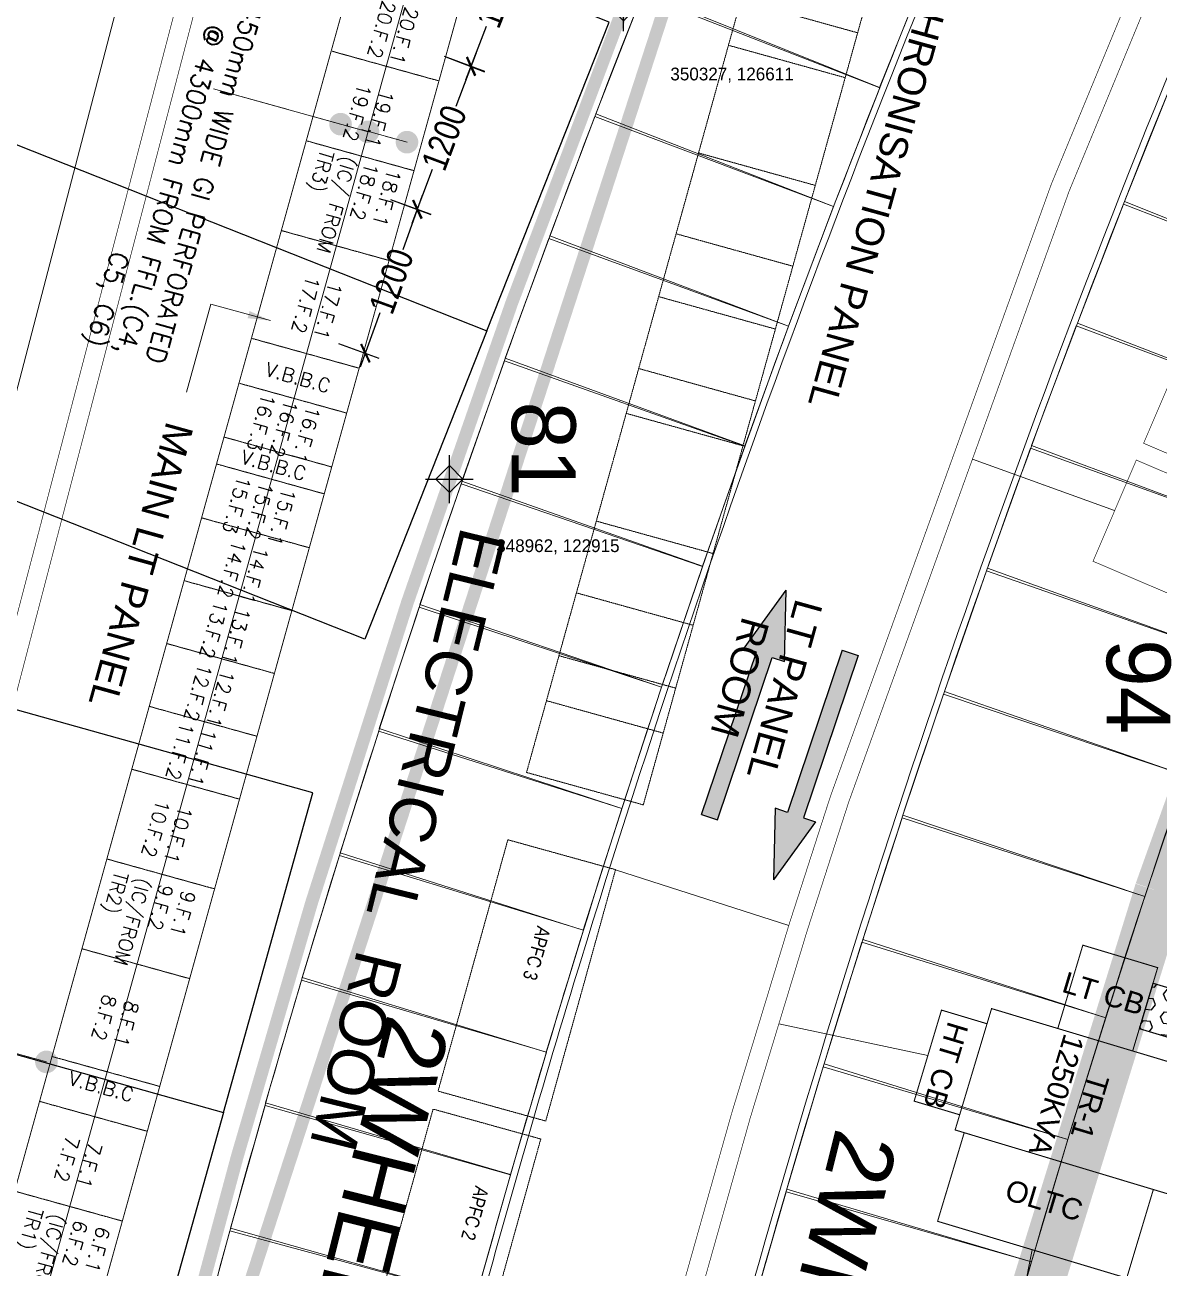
# Model space of a CAD drawing. Header units: inches. Extents: x 257070 to 799932, y -17980 to 269260.
# Drawn here: x 345635 to 354525, y 116731 to 126474 of the extents above; entities that cross this region are included whole.
import ezdxf

# ---------------------------------------------------------------- set-up
doc = ezdxf.new("R2010")
doc.units = ezdxf.units.IN
doc.header["$MEASUREMENT"] = 0
doc.header["$PDMODE"] = 99
doc.header["$PDSIZE"] = 100
doc.linetypes.add('Basement 1floor plan$0$CENTERX2', pattern=[4, 2.5, -0.5, 0.5, -0.5])
doc.linetypes.add('HIDDEN', pattern=[0.375, 0.25, -0.125])
for name, color, linetype, lineweight in [('0-AES-F-SPRINKLER PIPE', 10, 'Continuous', 15), ('0-AES-P-INFRA', 7, 'Continuous', 13), ('0_AES_TEXT', 7, 'Continuous', 9), ('M--TILING-2', 252, 'Continuous', 18), ('Q--PARKING', 253, 'Continuous', 13), ('VL-EL-ES1 CABLETRAY', 4, 'Continuous', 0), ('VL-EL-TRAY(TR-2)', 4, 'Continuous', 0), ('VL-MEP-EQPT', 6, 'Continuous', 0)]:
    doc.layers.add(name, color=color, linetype=linetype, lineweight=lineweight)
for name, color, linetype in [('0-MULLION HIDDEN', 7, 'Continuous'), ('2 wheeler barrier', 170, 'Continuous'), ('DSP_MISCELANEOUS', 252, 'Continuous'), ('DSP_PARKING', 8, 'Continuous'), ('DSP_SLAB CO-ORDINATES', 160, 'Continuous'), ('RETAIL', 40, 'Continuous'), ('VL-E-EQP TEXT', 2, 'Continuous'), ('VL-EL-TRAY (TR-3)', 4, 'Continuous'), ('VL-EL-TRAY(DG)', 11, 'Continuous'), ('VL-EL-TRAY(TR-1)', 4, 'Continuous')]:
    doc.layers.add(name, color=color, linetype=linetype)
doc.layers.add('CORE -E', color=7, linetype='Continuous', true_color=0x642d8b)
doc.styles.add('ARIAL', font='arial.ttf')
doc.styles.add('ROMAND', font='arial.ttf')
doc.styles.add('RomanS', font='romans.shx')
doc.styles.get("Standard").update_dxf_attribs({"font": 'arial.ttf'})
doc.styles.add('TEXT style 175', font='GOTHIC.TTF')
doc.styles.add('TEXT style 75', font='ARIALN.TTF')
doc.styles.add('VL-ROMANS', font='romans.shx', dxfattribs={"width": 0.8})
doc.dimstyles.new('75', dxfattribs={"dimscale": 1.5, "dimtxt": 200, "dimasz": 113, "dimexe": 113, "dimexo": 0, "dimgap": 25, "dimtad": 0, "dimdec": 0, "dimrnd": 5, "dimzin": 0, "dimdsep": 46, "dimtxsty": 'TEXT style 75', "dimblk": 'ARCHTICK', "dimcen": 0.09, "dimdle": 113, "dimclrd": 8, "dimclre": 8, "dimclrt": 256, "dimadec": 0, "dimazin": 0, "dimtfac": 1, "dimtdec": 0, "dimtofl": 0, "dimtmove": 1, "dimatfit": 3, "dimldrblk": 'OPEN90', "dimfxl": 0, "dimtolj": 1, "dimtzin": 0, "dimarcsym": 0})
doc.dimstyles.new('AES DIM', dxfattribs={"dimtxt": 0.2, "dimasz": 0.15, "dimexe": 0, "dimexo": 0, "dimgap": 0.02, "dimtad": 1, "dimzin": 0, "dimdsep": 46, "dimtxsty": 'RomanS', "dimcen": 0, "dimclrd": 7, "dimclre": 7, "dimclrt": 7, "dimadec": 0, "dimazin": 0, "dimtfac": 1, "dimtix": 1, "dimtofl": 0, "dimtmove": 1, "dimatfit": 3, "dimfxl": 1, "dimtolj": 1, "dimtzin": 0, "dimlwd": -1, "dimlwe": -1, "dimarcsym": 0})
doc.dimstyles.new('dim-100', dxfattribs={"dimtxt": 350, "dimasz": 200, "dimexe": 50, "dimexo": 0, "dimgap": 25, "dimtad": 1, "dimtoh": 1, "dimdec": 0, "dimzin": 0, "dimdsep": 46, "dimtxsty": 'VL-ROMANS', "dimcen": 0.09, "dimclrd": 20, "dimclre": 20, "dimclrt": 2, "dimadec": 0, "dimazin": 0, "dimtfac": 1, "dimtdec": 0, "dimtofl": 0, "dimtmove": 0, "dimatfit": 3, "dimfxl": 1, "dimtolj": 1, "dimtzin": 0, "dimarcsym": 0})
doc.dimstyles.new('EDC-DIM-100', dxfattribs={"dimtxt": 100, "dimasz": 100, "dimexe": 1, "dimexo": 0.5, "dimgap": 5, "dimtad": 1, "dimdec": 0, "dimzin": 1, "dimtxsty": 'VL-ROMANS', "dimcen": 1, "dimclrd": 20, "dimclre": 20, "dimclrt": 2, "dimazin": 0, "dimtfac": 1, "dimtdec": 0, "dimtmove": 0, "dimatfit": 3, "dimfxl": 1, "dimarcsym": 0})

# ---------------------------------------------------------------- blocks, each defined once
blk = doc.blocks.new('*U177')
at = {"layer": 'DSP_SLAB CO-ORDINATES', "color": 206}
for p, q in [((0, -188), (0, 188)), ((-188, 0), (188, 0))]:
    blk.add_line(p, q, dxfattribs=at)
at = {"layer": 'DSP_SLAB CO-ORDINATES', "color": 206, "ltscale": 3.5}
blk.add_lwpolyline([(-105.5, 0.1), (0, 105.6), (105.5, 0.1), (0, -105.3), (-105.5, 0.1)], dxfattribs=at)
at = {"layer": 'DEFPOINTS', "style": 'TEXT style 175'}
blk.add_attdef('CORDINATE', (367.3, -572.5), '', height=100, dxfattribs=at)
at = {"layer": 'DSP_SLAB CO-ORDINATES', "color": 214, "style": 'TEXT style 175'}
blk.add_attdef('NO.', (489.7, 607.7), '', height=500, rotation=270, dxfattribs=at)
blk = doc.blocks.new('*U178')
at = {"layer": 'DSP_SLAB CO-ORDINATES', "color": 206}
for p, q in [((0, -188), (0, 188)), ((-188, 0), (188, 0))]:
    blk.add_line(p, q, dxfattribs=at)
at = {"layer": 'DSP_SLAB CO-ORDINATES', "color": 206, "ltscale": 3.5}
blk.add_lwpolyline([(-105.5, 0.1), (0, 105.6), (105.5, 0.1), (0, -105.3), (-105.5, 0.1)], dxfattribs=at)
at = {"layer": 'DEFPOINTS', "style": 'TEXT style 175'}
blk.add_attdef('CORDINATE', (367.3, -572.5), '', height=100, dxfattribs=at)
at = {"layer": 'DSP_SLAB CO-ORDINATES', "color": 214, "style": 'TEXT style 175'}
blk.add_attdef('NO.', (592.9, 715), '', height=500, rotation=270, dxfattribs=at)
blk = doc.blocks.new('*U190')
at = {"layer": 'DSP_SLAB CO-ORDINATES', "color": 206}
for p, q in [((0, -188), (0, 188)), ((-188, 0), (188, 0))]:
    blk.add_line(p, q, dxfattribs=at)
at = {"layer": 'DSP_SLAB CO-ORDINATES', "color": 206, "ltscale": 3.5}
blk.add_lwpolyline([(-105.5, 0.1), (0, 105.6), (105.5, 0.1), (0, -105.3), (-105.5, 0.1)], dxfattribs=at)
at = {"layer": 'DEFPOINTS', "style": 'TEXT style 175'}
blk.add_attdef('CORDINATE', (367.3, -572.5), '', height=100, dxfattribs=at)
at = {"layer": 'DSP_SLAB CO-ORDINATES', "color": 214, "style": 'TEXT style 175'}
blk.add_attdef('NO.', (-815.6, 798.5), '', height=500, rotation=270, dxfattribs=at)
blk = doc.blocks.new('_ArchTick')
at = {"color": 0, "linetype": 'ByBlock', "const_width": 0.15}
blk.add_lwpolyline([(-0.5, -0.5), (0.5, 0.5)], dxfattribs=at)
blk = doc.blocks.new('*D524')
at = {"layer": '0-MULLION HIDDEN', "color": 8, "lineweight": -2, "ltscale": 1000, "transparency": 16777216}
for p, q in [((349357.3, 127347.4), (349672.6, 127224.5)), ((349608.3, 127370.8), (349444.5, 126950.6)), ((349090.4, 126042.2), (349254.3, 126462.5)), ((348921.5, 126229.4), (349236.7, 126106.5))]:
    blk.add_line(p, q, dxfattribs=at)
at = {"layer": 'DEFPOINTS', "color": 0, "ltscale": 1000, "transparency": 16777216}
for p in [(349357.3, 127347.4), (348921.5, 126229.4), (349131.5, 126147.5)]:
    blk.add_point(p, dxfattribs=at)
at = {"layer": '0-MULLION HIDDEN', "color": 8, "lineweight": -2, "ltscale": 1000, "transparency": 16777216, "xscale": 113, "yscale": 113, "zscale": 113}
for p, rotation in [((349567.3, 127265.6), 68.70376238343059), ((349131.5, 126147.5), 248.7037623834306)]:
    blk.add_blockref('_ArchTick', p, dxfattribs=dict(at, rotation=rotation))
at = {"layer": '0-MULLION HIDDEN', "ltscale": 1000, "transparency": 16777216, "insert": (349349.4, 126706.5), "char_height": 200, "attachment_point": 5, "rotation": 68.70376, "style": 'TEXT style 75'}
blk.add_mtext('\\A1;1200', dxfattribs=at)
blk = doc.blocks.new('_Open90')
at = {"color": 0, "linetype": 'ByBlock', "lineweight": -2}
for p, q in [((0, 0), (-1, 0)), ((-0.5, 0.5), (0, 0)), ((0, 0), (-0.5, -0.5))]:
    blk.add_line(p, q, dxfattribs=at)
blk = doc.blocks.new('*D525')
at = {"layer": '0-MULLION HIDDEN', "color": 8, "lineweight": -2, "ltscale": 1000, "transparency": 16777216}
for p, q in [((348499.7, 125105.9), (348818, 124990.9)), ((348750.1, 125135.6), (348596.8, 124711.3)), ((348265.6, 123794.4), (348418.9, 124218.7)), ((348092, 123977.3), (348410.3, 123862.3))]:
    blk.add_line(p, q, dxfattribs=at)
at = {"layer": 'DEFPOINTS', "color": 0, "ltscale": 1000, "transparency": 16777216}
for p in [(348499.7, 125105.9), (348092, 123977.3), (348304, 123900.7)]:
    blk.add_point(p, dxfattribs=at)
at = {"layer": '0-MULLION HIDDEN', "color": 8, "lineweight": -2, "ltscale": 1000, "transparency": 16777216, "xscale": 113, "yscale": 113, "zscale": 113}
for p, rotation in [((348711.7, 125029.3), 70.13959289085324), ((348304, 123900.7), 250.1395928908533)]:
    blk.add_blockref('_ArchTick', p, dxfattribs=dict(at, rotation=rotation))
at = {"layer": '0-MULLION HIDDEN', "ltscale": 1000, "transparency": 16777216, "insert": (348507.9, 124465), "char_height": 200, "attachment_point": 5, "rotation": 70.13959, "style": 'TEXT style 75'}
blk.add_mtext('\\A1;1200', dxfattribs=at)
blk = doc.blocks.new('*D527')
at = {"layer": '0-MULLION HIDDEN', "color": 8, "lineweight": -2, "ltscale": 1000, "transparency": 16777216}
for p, q in [((348921.5, 126229.4), (349238.3, 126110.4)), ((349172.2, 126255.9), (349013.7, 125833.6)), ((348671, 124920.9), (348829.5, 125343.2)), ((348499.7, 125106), (348816.5, 124987))]:
    blk.add_line(p, q, dxfattribs=at)
at = {"layer": 'DEFPOINTS', "color": 0, "ltscale": 1000, "transparency": 16777216}
for p in [(348921.5, 126229.4), (348499.7, 125106), (348710.7, 125026.7)]:
    blk.add_point(p, dxfattribs=at)
at = {"layer": '0-MULLION HIDDEN', "color": 8, "lineweight": -2, "ltscale": 1000, "transparency": 16777216, "xscale": 113, "yscale": 113, "zscale": 113}
for p, rotation in [((349132.5, 126150.1), 69.42166695759175), ((348710.7, 125026.7), 249.4216669575917)]:
    blk.add_blockref('_ArchTick', p, dxfattribs=dict(at, rotation=rotation))
at = {"layer": '0-MULLION HIDDEN', "ltscale": 1000, "transparency": 16777216, "insert": (348921.6, 125588.4), "char_height": 200, "attachment_point": 5, "rotation": 69.42167, "style": 'TEXT style 75'}
blk.add_mtext('\\A1;1200', dxfattribs=at)
blk = doc.blocks.new('basement1_AP$0$AR-DIR-A')
h = blk.add_hatch()
h.set_pattern_fill('ANSI31', color=8)
h.paths.add_polyline_path([(158.1, -457.7), (26.4, -457.7), (26.4, -1800), (-73.9, -1800), (92.3, -2334.7), (258.4, -1800), (158.1, -1800)])
at = {"layer": 'DSP_MISCELANEOUS', "color": 8}
for p, q in [((158.1, -457.7), (26.4, -457.7)), ((26.4, -457.7), (26.4, -1800)), ((158.1, -457.7), (158.1, -1800)), ((26.4, -1800), (-73.9, -1800)), ((-73.9, -1800), (92.3, -2334.7)), ((258.4, -1800), (92.3, -2334.7)), ((158.1, -1800), (258.4, -1800))]:
    blk.add_line(p, q, dxfattribs=at)
blk = doc.blocks.new('MLTP')
at = {"layer": 'VL-MEP-EQPT', "linetype": 'HIDDEN', "ltscale": 3, "const_width": 10}
blk.add_lwpolyline([(1200, -21500), (1200, 0), (0, 0), (0, -21500), (1200, -21500)], dxfattribs=at)
at = {"layer": 'VL-MEP-EQPT', "linetype": 'HIDDEN', "ltscale": 3}
for points in [[(3, -4800), (1200, -4800)], [(4, -5800), (1200, -5800)], [(-5, -6300), (1200, -6300)], [(0, -7500), (1200, -7500)], [(0, -8500), (1200, -8500)], [(6, -9500), (1200, -9500)], [(6, -10200), (1200, -10200)], [(7, -10900), (1200, -10900)], [(7, -11600), (1200, -11600)], [(0, -12300), (1200, -12300)], [(0, -12900), (1200, -12900)], [(0, -13200), (1200, -13200)], [(9, -13800), (1200, -13800)], [(9, -14300), (1200, -14300)], [(0, -15500), (1200, -15500)], [(10, -16500), (1200, -16500)], [(11, -17500), (1200, -17500)]]:
    blk.add_lwpolyline(points, dxfattribs=at)
blk = doc.blocks.new('*D646')
at = {"layer": '0-AES-P-INFRA', "color": 7, "ltscale": 1000, "transparency": 16777216}
blk.add_line((-983, -28161.8), (-2097.9, -27759.6), dxfattribs=at)
for points in [[(-2097.9, -27759.5), (-2097.9, -27759.6), (-2098, -27759.5)], [(-983, -28161.8), (-983, -28161.9), (-982.9, -28161.9)]]:
    blk.add_solid(points, dxfattribs=at)
at = {"layer": 'DEFPOINTS', "color": 0, "ltscale": 1000, "transparency": 16777216}
for p in [(-2098, -27759.5, 0), (-2098, -27759.5), (-982.9, -28161.9)]:
    blk.add_point(p, dxfattribs=at)
at = {"layer": '0-AES-P-INFRA', "color": 7, "ltscale": 1000, "transparency": 16777216, "insert": (-1540.4, -27960.6), "char_height": 0.2, "attachment_point": 5, "rotation": 340.15873, "style": 'RomanS'}
blk.add_mtext('\\A1;1185.52', dxfattribs=at)
blk = doc.blocks.new('*D647')
at = {"layer": '0-AES-P-INFRA', "color": 7, "ltscale": 1000, "transparency": 16777216}
blk.add_line((-2447.3, -32432.5), (-3614.4, -32183.2), dxfattribs=at)
for points in [[(-3614.4, -32183.2), (-3614.4, -32183.3), (-3614.6, -32183.2)], [(-2447.3, -32432.5), (-2447.3, -32432.6), (-2447.1, -32432.6)]]:
    blk.add_solid(points, dxfattribs=at)
at = {"layer": 'DEFPOINTS', "color": 0, "ltscale": 1000, "transparency": 16777216}
for p in [(-3614.6, -32183.2, 0), (-3614.6, -32183.2), (-2447.1, -32432.6, 0)]:
    blk.add_point(p, dxfattribs=at)
at = {"layer": '0-AES-P-INFRA', "color": 7, "ltscale": 1000, "transparency": 16777216, "insert": (-3030.8, -32307.8), "char_height": 0.2, "attachment_point": 5, "rotation": 347.94329, "style": 'RomanS'}
blk.add_mtext('\\A1;1193.78', dxfattribs=at)
blk = doc.blocks.new('*D649')
at = {"layer": '0-AES-P-INFRA', "color": 7, "ltscale": 1000, "transparency": 16777216}
blk.add_line((-1629.5, -33953.8), (-1865, -35148.7), dxfattribs=at)
for points in [[(-1629.6, -33953.8), (-1629.5, -33953.8), (-1629.5, -33953.6)], [(-1865, -35148.7), (-1865, -35148.7), (-1865, -35148.9)]]:
    blk.add_solid(points, dxfattribs=at)
at = {"layer": 'DEFPOINTS', "color": 0, "ltscale": 1000, "transparency": 16777216}
for p in [(-1629.5, -33953.6, 0), (-1865, -35148.9, 0), (-1865, -35148.9)]:
    blk.add_point(p, dxfattribs=at)
at = {"layer": '0-AES-P-INFRA', "color": 7, "ltscale": 1000, "transparency": 16777216, "insert": (-1747.4, -34551.2), "char_height": 0.2, "attachment_point": 5, "rotation": 78.8532, "style": 'RomanS'}
blk.add_mtext('\\A1;1218.23', dxfattribs=at)
blk = doc.blocks.new('*D634')
at = {"color": 7, "ltscale": 1000, "transparency": 16777216}
for p, q in [((347882.3, 130091.6), (347304.3, 130242.6)), ((347253.7, 130049.1), (343009.3, 113803.7)), ((343536.8, 113459.1), (342958.8, 113610.2))]:
    blk.add_line(p, q, dxfattribs=at)
for points in [[(347221.5, 130057.5), (347286, 130040.7), (347304.3, 130242.6)], [(342977.1, 113812.1), (343041.6, 113795.2), (342958.8, 113610.2)]]:
    blk.add_solid(points, dxfattribs=at)
at = {"layer": 'DEFPOINTS', "color": 0, "ltscale": 1000, "transparency": 16777216}
for p in [(347882.3, 130091.6, 0), (342958.8, 113610.2), (343536.8, 113459.1, 0)]:
    blk.add_point(p, dxfattribs=at)
at = {"color": 7, "ltscale": 1000, "transparency": 16777216, "insert": (345019.2, 121955.7), "char_height": 200, "attachment_point": 5, "rotation": 75.35782}
blk.add_mtext('\\A1;17191', dxfattribs=at)
blk = doc.blocks.new('*D644')
at = {"color": 7, "ltscale": 1000, "transparency": 16777216}
blk.add_line((-4894.4, -30975.7), (-3537.7, -31413.7), dxfattribs=at)
for points in [[(-4894.4, -30975.6), (-4894.4, -30975.7), (-4894.5, -30975.6)], [(-3537.7, -31413.7), (-3537.7, -31413.7), (-3537.5, -31413.8)]]:
    blk.add_solid(points, dxfattribs=at)
at = {"layer": 'DEFPOINTS', "color": 0, "ltscale": 1000, "transparency": 16777216}
for p in [(-4894.5, -30975.6, 0), (-3537.5, -31413.8, 0), (-3537.5, -31413.8)]:
    blk.add_point(p, dxfattribs=at)
at = {"color": 7, "ltscale": 1000, "transparency": 16777216, "insert": (-4216, -31194.6), "char_height": 0.2, "attachment_point": 5, "rotation": 342.1051, "style": 'RomanS'}
blk.add_mtext('\\A1;1425.99', dxfattribs=at)
blk = doc.blocks.new('A$C781F3CA6')
at = {"layer": 'VL-EL-ES1 CABLETRAY', "color": 252}
blk.add_line((1420, -17250), (1420, -872), dxfattribs=at)
at = {"layer": 'VL-MEP-EQPT', "linetype": 'HIDDEN'}
for p, q in [((4288, -1896), (5360, -1896)), ((4288, -2308), (5360, -2308)), ((4288, -3297), (5360, -3297)), ((4288, -4039), (5360, -4039)), ((4288, -4616), (5360, -4616)), ((4288, -5276), (5360, -5276)), ((4288, -5688), (5360, -5688)), ((4288, -6677), (5360, -6677)), ((4288, -7336), (5360, -7336)), ((4288, -7913), (5360, -7913)), ((4288, -8326), (5360, -8326))]:
    blk.add_line(p, q, dxfattribs=at)
for points in [[(4288, 0), (4288, -8985), (5360, -8985), (5360, 0)], [(4288, -9603), (4288, -11911), (5277, -11911), (5277, -9603)], [(4288, -12076), (4288, -14384), (5277, -14384), (5277, -12076)]]:
    blk.add_lwpolyline(points, close=True, dxfattribs=at)
at = {"layer": 'VL-EL-TRAY(DG)', "xscale": -0.8243278523919791, "yscale": 0.8243278523919791, "zscale": 0.8243278523919791, "rotation": 180}
blk.add_blockref('MLTP', (915, -17723), dxfattribs=at)
at = {"layer": 'VL-E-EQP TEXT', "color": 252, "ltscale": 5, "char_height": 123.65, "attachment_point": 1, "rotation": 270, "style": 'RomanS'}
for s, insert, width in [('20.F.1 20.F.2', (1562, -2736), 433.36), ('19.F.1 19.F.2', (1551, -3501), 419.23), ('18.F.1 18.F.2\\P(IC/ FROM TR3)', (1799, -4158), 956.09), ('17.F.1 17.F.2', (1566, -5261), 419.23), ('16.F.1 16.F.2 16.F.3', (1672, -6370), 419.23), ('15.F.1 15.F.2 15.F.3', (1658, -7130), 419.23), ('14.F.1 14.F.2', (1563, -7692), 419.23), ('13.F.1 13.F.2', (1552, -8251), 419.23), ('12.F.1 12.F.2', (1566, -8824), 419.23), ('11.F.1 11.F.2', (1551, -9366), 419.23), ('10.F.1 10.F.2', (1528, -10082), 419.23), ('9.F.1\\P9.F.2\\P(IC/FROM TR2)', (1754, -10796), 905.88), ('8.F.1 8.F.2', (1534, -11869), 339.15), ('7.F.1 7.F.2', (1552, -13162), 339.15), ('6.F.1\\P6.F.2\\P(IC/FROM TR1)', (1823, -13863), 929.92)]:
    blk.add_mtext(s, dxfattribs=dict(at, insert=insert, width=width))
at = {"layer": 'VL-E-EQP TEXT', "color": 252, "char_height": 123.6, "width": 1000.37, "attachment_point": 5, "style": 'RomanS'}
for insert in [(1405, -6160), (1405, -6965), (1405, -12669)]:
    blk.add_mtext('V.B.B.C', dxfattribs=dict(at, insert=insert))
at = {"layer": 'VL-EL-TRAY(TR-1)', "color": 7, "insert": (-155, -6377), "char_height": 164.87, "width": 4578.63, "attachment_point": 6, "rotation": 270, "style": 'RomanS'}
blk.add_mtext('\\pi-0.38941,l0.38941,t0.38941;3 NO 450mm WIDE GI PERFORATED\\PTYPE PCT @ 4300mm FROM FFL.(C4, C5, C6)', dxfattribs=at)
at = {"layer": 'VL-MEP-EQPT', "color": 6, "style": 'ROMAND', "width": 0.8}
for s, p in [('APFC 3', (4741, -10261)), ('APFC 2', (4830, -12624))]:
    blk.add_text(s, height=123.6, rotation=270, dxfattribs=at).set_placement(p)
at = {"layer": 'VL-MEP-EQPT', "color": 7, "char_height": 247.3, "attachment_point": 5, "rotation": 270}
for s, insert, width in [('SYNCHRONISATION PANEL', (5935, -2881), 11110.87), ('MAIN LT PANEL', (511, -8130), 4195.73), ('LT PANEL\\PROOM', (6087, -7672), 13061.93)]:
    blk.add_mtext(s, dxfattribs=dict(at, insert=insert, width=width))
at = {"layer": 'VL-EL-ES1 CABLETRAY', "color": 252}
blk.add_leader([(880, -12589), (93, -12589), (319, -12589)], dimstyle='EDC-DIM-100', override={"dimasz": 200, "dimtad": 0, "dimldrblk": 'Dot', "dimfxl": 0.05, "dimfxlon": 1}, dxfattribs=at)
at = {"layer": 'VL-EL-TRAY(TR-1)', "color": 252}
blk.add_leader([(1777, -3895), (1360, -3895)], dimstyle='EDC-DIM-100', override={"dimasz": 200, "dimtad": 0, "dimldrblk": 'Dot', "dimfxl": 0.05, "dimfxlon": 1}, dxfattribs=at)
at = {"layer": 'VL-EL-TRAY(TR-2)', "color": 252, "ltscale": 5}
for points in [[(1168, -3899), (2, -3899), (688, -3899)], [(1420, -3899), (915, -3899)]]:
    blk.add_leader(points, dimstyle='EDC-DIM-100', override={"dimasz": 200, "dimtad": 0, "dimldrblk": 'Dot', "dimfxl": 0.05, "dimfxlon": 1}, dxfattribs=at)
at = {"layer": 'VL-MEP-EQPT', "color": 252}
blk.add_leader([(1035, -5740), (488, -5740), (488, -6547)], dimstyle='dim-100', override={"dimgap": 25, "dimtad": 0, "dimfxl": 0.18}, dxfattribs=at)
blk = doc.blocks.new('A$C5579145F')
at = {"layer": 'VL-EL-TRAY (TR-3)'}
h = blk.add_hatch(dxfattribs=at)
h.set_pattern_fill('HEX', color=256, scale=413.793103, angle=-7.5308561, style=0)
h.set_pattern_definition([(352.469144, (-741090.8, 47696.72), (11.741522, 88.81608), [51.724138, -103.448276]), (112.469144, (-741090.8, 47696.72), (-82.787742, -34.239583), [51.724138, -103.448276]), (52.469144, (-741039.52, 47689.94), (-71.04622, 54.576496), [51.724138, -103.448276])])
h.paths.add_polyline_path([(-682.28, -31864.898), (1710.326, -32583.686), (1603.131, -32940.504), (-789.475, -32221.717)])
at = {"layer": '0-AES-P-INFRA', "ltscale": 1000, "const_width": 5, "elevation": 0}
for points in [[(-4505.587, -34730.542), (-3983.351, -32879.99), (-3532.881, -31399.336), (-3209.78, -30398.689), (-2622.588, -28771.38), (-2344.828, -28001.614), (-1479.877, -25604.539), (-888.267, -24171.773)], [(-4360.913, -34770.176), (-3839.403, -32922.194), (-3389.747, -31444.215), (-3067.819, -30447.205), (-2481.492, -28822.293), (-2203.733, -28052.526), (-1339.935, -25658.647), (-750.007, -24229.955)], [(-7387.033, -20565.731), (-11807.634, -37485.614), (-5349.162, -38793.698)], [(-7276.765, -20737.077), (-11622.266, -37369.512), (-5319.931, -38646.574)]]:
    blk.add_lwpolyline(points, dxfattribs=at)
at = {"layer": '0-AES-P-INFRA', "const_width": 8.276, "elevation": 0}
for points in [[(-841.929, -32396.32), (-1428.448, -32220.118), (-1232.244, -31567.022), (-645.726, -31743.224)], [(-2197.612, -32896.377), (-2554.278, -32789.227), (-2339.978, -32075.894), (-1983.312, -32183.044)], [(-410.366, -33562.921), (-2233.328, -33015.266), (-1947.595, -32064.155), (-124.634, -32611.81)], [(-679.848, -33481.963), (-2161.995, -33036.696), (-2370.58, -33731.007), (-888.433, -34176.274)]]:
    blk.add_lwpolyline(points, close=True, dxfattribs=at)
at = {"layer": 'VL-EL-TRAY (TR-3)', "elevation": 0}
blk.add_lwpolyline([(-682.28, -31864.898), (1710.326, -32583.686), (1603.131, -32940.504), (-789.475, -32221.717)], close=True, dxfattribs=at)
at = {"layer": 'VL-MEP-EQPT', "const_width": 4.792, "elevation": 0}
for points in [[(-1.128, -27330.961), (-529.828, -27104.854), (-755.935, -27633.554), (-227.234, -27859.661)], [(169.31, -29123.691), (-1152.441, -28558.426), (-813.281, -27765.376), (508.469, -28330.641)]]:
    blk.add_lwpolyline(points, close=True, dxfattribs=at)
at = {"layer": '0-AES-P-INFRA', "ltscale": 1000, "xscale": 0.8857921600302062, "yscale": 0.8857921600302062, "zscale": 0.8857921600302062, "rotation": 344.4814120939616}
blk.add_blockref('A$C781F3CA6', (-7122.589, -21528.566, 0), dxfattribs=at)
at = {"layer": '0_AES_TEXT'}
for s, insert, char_height, width, attachment_point, rotation, style in [('LT CB', (-731.049, -31960.172, 0), 165.5172, 850.54253, 3, 343.2786657, 'ROMAND'), ('HT CB', (-2287.891, -32155.176, 0), 165.5172, 850.54253, 7, 253.2786657, 'ROMAND'), ('\\pi256.55511;{\\C7;TR-1\\P\\pi13.41638;1250KVA}', (-1374.693, -32238.046, 0), 165.51724, 979.06497, 7, 253.2786657, 'ARIAL'), ('OLTC', (-1216.266, -33575.3, 0), 165.5172, 850.54253, 3, 343.2786657, 'ROMAND')]:
    blk.add_mtext(s, dxfattribs=dict(at, insert=insert, char_height=char_height, width=width, attachment_point=attachment_point, rotation=rotation, style=style))
at = {"layer": 'VL-MEP-EQPT', "color": 1, "insert": (-5750.117, -28363.412, 0), "char_height": 363.1232, "width": 8730.90121, "attachment_point": 1, "rotation": 256.2015189, "style": 'ARIAL'}
blk.add_mtext('ELECTRICAL  ROOM', dxfattribs=at)
at = {"ltscale": 1000}
dim = blk.add_aligned_dim(p1=(-7276.765, -20737.077, 0), p2=(-11622.266, -37369.512, 0), distance=-597.378, dimstyle='AES DIM', override={"dimscale": 1}, dxfattribs=at)
dim.commit()
dim.dimension.update_dxf_attribs({"geometry": '*D634', "text_midpoint": (-10139.784, -28872.951, 0), "insert": (-355159.022, -150828.656)})
dim = blk.add_aligned_dim(p1=(-4894.542, -30975.606, 0), p2=(-3537.542, -31413.772, 0), distance=0, dimstyle='AES DIM', override={"dimscale": 1}, dxfattribs=at)
dim.commit()
dim.dimension.update_dxf_attribs({"geometry": '*D644', "text_midpoint": (-4216.005, -31194.575, 0)})
at = {"layer": '0-AES-P-INFRA', "ltscale": 1000}
for p1, p2, picture, middle in [((-982.861, -28161.901, 0), (-2098.004, -27759.517, 0), '*D646', (-1540.392, -27960.596, 0)), ((-2447.128, -32432.561, 0), (-3614.575, -32183.205, 0), '*D647', (-3030.826, -32307.765, 0)), ((-1629.506, -33953.64, 0), (-1865.019, -35148.892, 0), '*D649', (-1747.381, -34551.243, 0))]:
    dim = blk.add_aligned_dim(p1=p1, p2=p2, distance=0, dimstyle='AES DIM', override={"dimscale": 1}, dxfattribs=at)
    dim.commit()
    dim.dimension.update_dxf_attribs({"geometry": picture, "text_midpoint": middle})

msp = doc.modelspace()

# ---------------------------------------------------------------- linework, layer by layer
at = {"layer": '0-AES-F-SPRINKLER PIPE', "ltscale": 1000, "const_width": 100, "elevation": 0}
msp.add_lwpolyline([(351605.4, 129547.8), (346250.5, 113080.4), (353595.5, 111341.2), (356762.7, 110411.6), (357833, 110284), (360303.3, 119093.3), (363523.5, 126983.2), (367633.3, 134797.3), (369450.4, 138076.3), (363706.1, 139071.8), (357863.4, 128490.3)], close=True, dxfattribs=at)
at = {"layer": '2 wheeler barrier', "color": 8, "const_width": 100, "elevation": 0}
for points in [[(363676.8, 139076.8, 0.066757), (353918.4, 117753, 0.016436), (352411.2, 112154.7, 0.001614), (352283.1, 111599.8, 0.001614)], [(346291.4, 130468.8), (345428.1, 128536.7), (350326.6, 126611.3, 0.019664), (347881.9, 119593, 0.016436), (346266.8, 113594.2, 0.016436), (345049.3, 107502.2, 0.016436), (344234.6, 101343.5, 0.016436), (343826.2, 95144.5, 0.014325), (343804.6, 89584.1), (340137.1, 89013.8)]]:
    msp.add_lwpolyline(points, format="xyb", dxfattribs=at)
at = {"layer": 'DSP_PARKING', "color": 8}
msp.add_arc((423732.1, 94707.4, 0), 85299.1, 153.817777, 185.977729, dxfattribs=at)
at = {"layer": 'M--TILING-2', "color": 8, "linetype": 'Basement 1floor plan$0$CENTERX2', "ltscale": 1000, "const_width": 400, "elevation": 0}
msp.add_lwpolyline([(350086.4, 91684.8, -0.029115), (350643, 101934, -0.024403), (352024.8, 110427.6, -0.027188), (354530.2, 119680.6, -0.013323), (357863.4, 128490.3), (338652.8, 131708.1), (319828.5, 134457.4), (311231.6, 135935), (308387, 136427.9), (300964.9, 140353.6), (283589, 141766.7)], format="xyb", dxfattribs=at)
at = {"layer": 'Q--PARKING', "color": 8, "elevation": 0}
for points in [[(361560.4, 139748.1, 0.065199), (351861.8, 118379.9, 0.016436), (350317.8, 112645.1, 0.016436), (349153.9, 106821.3, 0.016436), (348375.1, 100933.7, 0.016436), (347984.6, 95007.6, 0.044701), (348894, 78908.5)], [(356680.8, 130698, 0.036654), (351909.6, 118365.3, 0.016436), (350366.5, 112633.7, 0.016436), (349203.2, 106813.2, 0.016436), (348424.8, 100928.7, 0.016436), (348034.6, 95005.9, 0.044675), (348942.1, 78925)], [(358490.6, 129846.8, 0.03667), (353822.7, 117782.2, 0.016436), (352313.8, 112177.5, 0.016436), (351176.3, 106485.9, 0.016436), (350415.1, 100731.8, 0.016436), (350033.5, 94940.1, 0.042749), (350824.9, 79887.6)], [(351644.2, 129541.1, 0.028166), (347977.5, 119563.8, 0.016436), (346364.2, 113571.4, 0.016436), (345147.9, 107485.9, 0.016436), (344334.1, 101333.6, 0.016436), (343926.1, 95141.2, 0.014764), (343907.2, 89566.4, 0.014764)], [(353744.2, 129227.9, 0.029647), (349938.5, 118966.1, 0.016436), (348360.1, 113103.8, 0.016436), (347170.3, 107150.4, 0.016436), (346374.1, 101131.7, 0.016436), (345975, 95073.7, 0.01302), (345941.9, 90264, 0.01302)], [(353672.7, 129189.5, 0.029474), (349890.6, 118980.7, 0.016436), (348311.4, 113115.2, 0.016436), (347121, 107158.6, 0.016436), (346324.4, 101136.6, 0.016436), (345925, 95075.4, 0.012921), (345891.2, 90299.5, 0.012921)]]:
    msp.add_lwpolyline(points, format="xyb", dxfattribs=at)
for points in [[(350478.9, 126729.9), (350852.9, 127657.3), (352707.7, 126909.3), (352333.7, 125981.9), (350478.9, 126729.9)], [(350108.6, 125777.7), (350472.6, 126709.1), (352335.4, 125981.2), (351971.5, 125049.8), (350108.6, 125777.7)], [(354252.5, 125089), (354623.7, 126017.6), (356480.8, 125275.3), (356109.6, 124346.7), (354252.5, 125089)], [(349748.7, 124821.5), (350102.5, 125756.8), (351973.1, 125049.2), (351619.3, 124113.9), (349748.7, 124821.5)], [(353883.6, 124135.3), (354244.2, 125068), (356109.7, 124346.7), (355749, 123414), (353883.6, 124135.3)], [(349399.1, 123861.5), (349742.8, 124800.6), (351621, 124113.2), (351277.3, 123174.2), (349399.1, 123861.5)], [(353525.5, 123177.4), (353875.6, 124114.1), (355749, 123414), (355399, 122477.3), (353525.5, 123177.4)], [(349059.9, 122897.8), (349393.5, 123840.6), (351278.9, 123173.5), (350945.4, 122230.8), (349059.9, 122897.8)], [(353178.3, 122215.5), (353517.7, 123156.1), (355399, 122477.3), (355059.6, 121536.6), (353178.3, 122215.5)], [(348731.2, 121930.5), (349054.5, 122876.8), (350947.1, 122230.2), (350623.8, 121283.9), (348731.2, 121930.5)], [(352842, 121249.7), (353170.7, 122194.1), (355059.6, 121536.6), (354730.8, 120592.2), (352842, 121249.7)], [(348413, 120959.7), (348726, 121909.4), (350625.5, 121283.3), (350312.5, 120333.6), (348413, 120959.7)], [(352516.7, 120280.2), (352834.7, 121228.3), (354730.9, 120592.2), (354412.8, 119644.1), (352516.7, 120280.2)], [(348105.3, 119985.5), (348408, 120938.5), (350314.2, 120333), (350011.4, 119380), (348105.3, 119985.5)], [(352202.3, 119307.1), (352509.6, 120258.7), (354412.8, 119644.1), (354105.6, 118692.5), (352202.3, 119307.1)], [(347808.1, 119008), (348100.5, 119964.3), (350013.1, 119379.4), (349720.7, 118423.1), (347808.1, 119008)], [(351899, 118330.4), (352195.5, 119285.5), (354105.6, 118692.5), (353809.1, 117737.5), (351899, 118330.4)], [(347521.6, 118027.3), (347803.6, 118986.7), (349722.4, 118422.6), (349440.4, 117463.2), (347521.6, 118027.3)], [(351606.8, 117350.4), (351892.4, 118308.8), (353809.1, 117737.5), (353523.5, 116779.2), (351606.8, 117350.4)], [(347245.6, 117043.7), (347517.3, 118006), (349442.1, 117462.7), (349170.4, 116500.3), (347245.6, 117043.7)], [(351325.7, 116367.2), (351600.4, 117328.7), (353523.5, 116779.2), (353248.7, 115817.6), (351325.7, 116367.2)], [(346980.4, 116057), (347241.6, 117022.3), (349172.2, 116499.9), (348910.9, 115534.6), (346980.4, 116057)]]:
    msp.add_lwpolyline(points, close=True, dxfattribs=at)
at = {"layer": 'RETAIL', "color": 8, "elevation": 0}
for points in [[(349256.9, 124076.4), (350213.3, 126494.1), (345377.9, 128406.9), (344421.5, 125989.2)], [(349256.9, 124076.4), (348300.4, 121658.7), (343465, 123571.5), (344421.5, 125989.2)], [(347192.4, 117950.8), (347893.2, 120454.6), (342885.6, 121856), (342184.8, 119352.3)], [(347192.4, 117950.8), (346491.7, 115447), (341484.1, 116848.5), (342184.8, 119352.3)]]:
    msp.add_lwpolyline(points, close=True, dxfattribs=at)

# ---------------------------------------------------------------- block references
at = {"layer": '0-AES-F-SPRINKLER PIPE', "ltscale": 1000}
msp.add_blockref('A$C5579145F', (355159, 150828.7, 0), dxfattribs=at)
at = {"layer": 'DSP_MISCELANEOUS', "color": 8, "rotation": 161.3793579603139}
msp.add_blockref('basement1_AP$0$AR-DIR-A', (350943, 119801.8, 0), dxfattribs=at)
at = {"layer": 'DSP_MISCELANEOUS', "color": 8, "xscale": -1, "rotation": 341.3793579603138}
msp.add_blockref('basement1_AP$0$AR-DIR-A', (352335.9, 121957.6, 0), dxfattribs=at)
at = {"layer": 'DSP_SLAB CO-ORDINATES', "color": 8, "ltscale": 3.5}
for name, p, values in [('*U178', (350326.6, 126611.3, 0), {'NO.': '82', 'CORDINATE': '350327, 126611'}), ('*U177', (348961.8, 122914.7, 0), {'NO.': '81', 'CORDINATE': '348962, 122915'}), ('*U190', (354929.1, 120861.3, 0), {'NO.': '94', 'CORDINATE': '354929, 120861'})]:
    msp.add_blockref(name, p, dxfattribs=at).add_auto_attribs(values)

# ---------------------------------------------------------------- texts
at = {"layer": 'CORE -E', "color": 8}
for p in [(348483, 118732.6, 0), (351994.8, 117842.2, 0)]:
    msp.add_text('2WHEELER PARKING', height=500, rotation=255.98697, dxfattribs=at).set_placement(p)

# ---------------------------------------------------------------- dimensions: what is measured, and where the dimension line sits
at = {"layer": '0-MULLION HIDDEN', "color": 8, "ltscale": 1000}
for p1, p2, picture, middle in [((349357.3, 127347.4), (348921.5, 126229.4), '*D524', (349349.4, 126706.5)), ((348921.5, 126229.4), (348499.7, 125106), '*D527', (348921.6, 125588.4)), ((348499.7, 125105.9), (348092, 123977.3), '*D525', (348507.9, 124465))]:
    dim = msp.add_aligned_dim(p1=p1, p2=p2, distance=225.4, dimstyle='75', override={"dimscale": 1}, dxfattribs=at)
    dim.commit()
    dim.dimension.update_dxf_attribs({"geometry": picture, "text_midpoint": middle})

doc.saveas('drawing.dxf')
